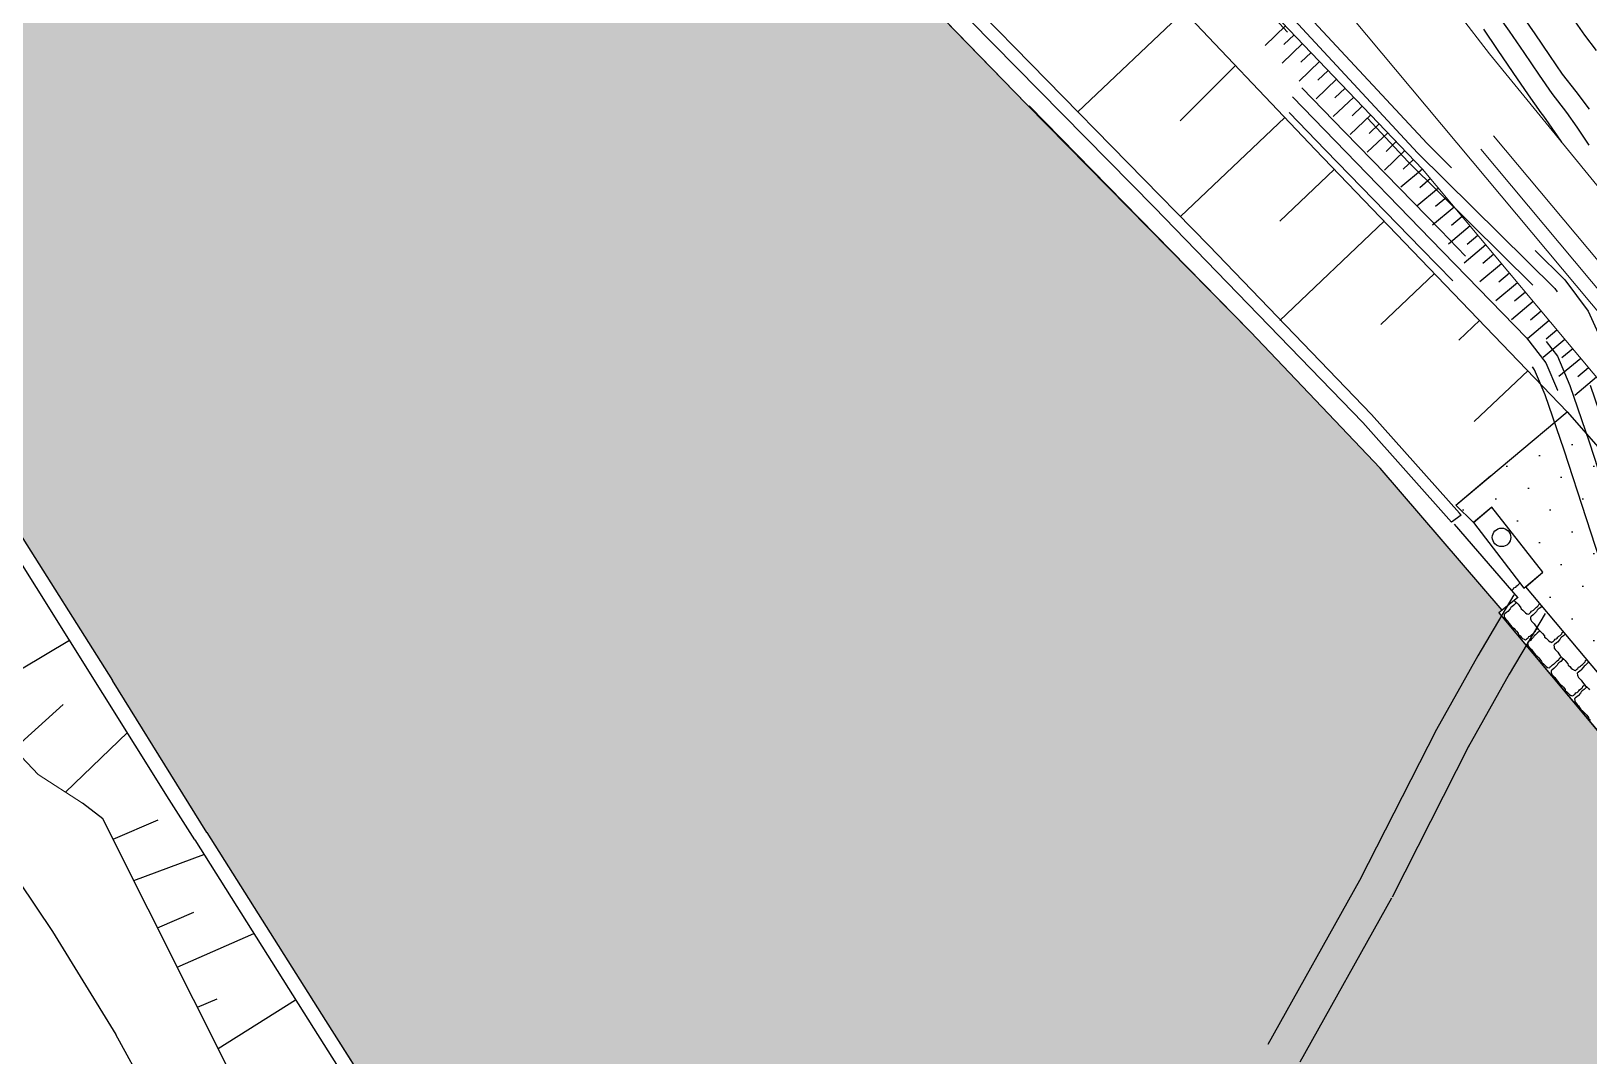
# Model space of a CAD drawing. Extents: x -367 to 63045, y 275 to 109039.
# Drawn here: x 62200.9 to 62264.1, y 108392.6 to 108434.1 of the extents above; entities that cross this region are included whole.
import ezdxf

# ---------------------------------------------------------------- set-up
doc = ezdxf.new("R2010")
doc.units = 0
doc.header["$LTSCALE"] = 25.401856
doc.header["$MEASUREMENT"] = 0
for name, pattern in [('ACAD_ISO04W100', [30, 24, -3, 0, -3]), ('DASHED', [2.25, 2, -0.25]), ('DOT', [0.55, 0.3, -0.25]), ('NASCOSTA', [9.525, 6.35, -3.175]), ('TRATTEGGIATA2', [0.375, 0.25, -0.125]), ('TRATTOPUNTO2', [12.7, 6.35, -3.175, 0, -3.175])]:
    doc.linetypes.add(name, pattern=pattern)
for name, color, linetype in [('Bâti', 7, 'Continuous'), ('colore lago', 131, 'Continuous'), ('Conduite 1000', 170, 'Continuous'), ('GéoSEBESélec', 6, 'Continuous'), ('Limite fiume', 6, 'Continuous'), ('LIN010TR', 2, 'NASCOSTA'), ('LIN018CO', 6, 'Continuous'), ('LIN018TR', 6, 'NASCOSTA'), ('LIN025CO', 7, 'Continuous'), ('pendenze', 2, 'Continuous'), ('sezioni', 7, 'Continuous'), ('Strade', 7, 'Continuous'), ('TalusHautBas', 7, 'Continuous')]:
    doc.layers.add(name, color=color, linetype=linetype)
doc.layers.add('Colori bordi', color=5, linetype='Continuous', plot=False)
doc.layers.add('no_plot', color=5, linetype='Continuous', plot=False)

# ---------------------------------------------------------------- blocks, each defined once
blk = doc.blocks.new('CIRCLE')
at = {"color": 0}
blk.add_circle((0, 0), 0.375, dxfattribs=at)
at = {"flags": 1}
for tag, p in [('POINTNUMBER', (0, 0)), ('COMMENT', (0, -1.25))]:
    blk.add_attdef(tag, p, '', height=1, dxfattribs=at)

msp = doc.modelspace()

# ---------------------------------------------------------------- hatches: boundary and pattern name
at = {"layer": 'colore lago', "linetype": 'Continuous', "lineweight": 0}
msp.add_hatch(color=256, dxfattribs=at).paths.add_polyline_path([(62336.92323, 108293.04813), (62333.90524, 108303.27811), (62333.50124, 108310.92212), (62334.36424, 108318.97013), (62332.61625, 108325.87713), (62326.06826, 108334.70213), (62319.40526, 108340.13313), (62316.61826, 108344.33414), (62312.52126, 108349.63313), (62306.31327, 108355.78014), (62304.17027, 108355.55414), (62302.59827, 108357.25814), (62302.86027, 108361.51714), (62293.86072, 108373.91181), (62285.29071, 108385.71488), (62282.40962, 108385.02816), (62274.51151, 108391.43158), (62273.76615, 108394.55875), (62260.40498, 108410.55144), (62260.52889, 108410.65209), (62260.3153, 108410.90117), (62255.5903, 108416.41117), (62250.33131, 108421.94018), (62241.24231, 108431.17917), (62234.98331, 108437.62619), (62227.60532, 108445.26418), (62220.97633, 108452.32219), (62211.76733, 108462.6542), (62208.62233, 108466.7012), (62197.58734, 108482.1832), (62191.89137, 108491.3199), (62191.43882, 108491.03891), (62186.59769, 108488.03303), (62181.27969, 108484.73108), (62168.59034, 108476.85222), (62174.6282, 108467.19098), (62189.12332, 108443.99721), (62186.69934, 108442.47111), (62188.56332, 108439.28421), (62189.55032, 108437.2682), (62191.19031, 108432.91621), (62192.78731, 108428.64721), (62194.52631, 108424.4992), (62197.2043, 108419.1592), (62200.2003, 108414.07821), (62204.1643, 108407.81121), (62206.6852, 108403.75234), (62207.99329, 108401.6462), (62212.81229, 108394.01118), (62216.40901, 108388.33722), (62217.92529, 108388.60119), (62221.00729, 108386.75419), (62224.21728, 108383.37418), (62224.25628, 108374.64619), (62231.54027, 108364.01618), (62237.33527, 108356.54217), (62246.91026, 108344.37718), (62258.01525, 108328.60216), (62257.89824, 108328.25189), (62266.16024, 108316.11416), (62275.87224, 108302.28214), (62285.89723, 108284.80716), (62293.80836, 108270.24562), (62344.47634, 108270.24559), (62342.63322, 108276.55612), (62338.51123, 108287.84912)])
at = {"layer": 'pendenze', "linetype": 'Continuous'}
h = msp.add_hatch(dxfattribs=at)
h.set_pattern_fill('DOTS', color=256, scale=20, angle=-45.0000337, style=0)
h.set_pattern_definition([(314.9999663, (170922.6624, 46313.891), (1.325825475, 0.441940959), [0, -1.25])])
h.paths.add_polyline_path([(62270.78439, 108401.63765), (62270.26899, 108401.14956), (62261.49092, 108411.60914), (62262.1863, 108412.20116), (62260.11025, 108414.83676), (62259.37445, 108414.21034), (62258.6523, 108414.91516), (62263.17076, 108418.7048), (62269.83927, 108411.11031), (62271.22529, 108409.53183), (62274.03399, 108397.74803)])

# ---------------------------------------------------------------- linework, layer by layer
at = {"layer": 'Bâti', "color": 2, "linetype": 'Continuous'}
for p, q in [((62231.36631, 108443.0892), (62248.6373, 108425.44219)), ((62241.24231, 108431.17917), (62234.98331, 108437.62619)), ((62246.4153, 108426.99919), (62236.63731, 108436.9312)), ((62250.33131, 108421.94018), (62241.34431, 108431.10818)), ((62254.8803, 108418.26319), (62246.4153, 108426.99919)), ((62248.6373, 108425.44219), (62255.23357, 108418.59192)), ((62255.5903, 108416.41117), (62250.33131, 108421.94018)), ((62255.23357, 108418.59192), (62258.80501, 108414.58919)), ((62258.48309, 108414.23024), (62254.8803, 108418.26319)), ((62260.52889, 108410.65209), (62255.5903, 108416.41117)), ((62258.65229, 108414.91518), (62260.0603, 108416.10617)), ((62258.86816, 108414.50466), (62258.80501, 108414.58919)), ((62259.37445, 108414.21036), (62260.1062, 108414.83335)), ((62262.18629, 108412.20117), (62260.11024, 108414.83678)), ((62200.2003, 108414.07822), (62204.16429, 108407.81122)), ((62258.86816, 108414.50466), (62258.48309, 108414.23024)), ((62258.58729, 108414.14618), (62261.17629, 108411.15518)), ((62259.37445, 108414.21036), (62261.41929, 108411.54819)), ((62206.47083, 108402.98252), (62199.69904, 108413.78266)), ((62261.41929, 108411.54819), (62262.18629, 108412.20117)), ((62261.16472, 108411.16855), (62260.52889, 108410.65209)), ((62207.02016, 108403.21303), (62204.16429, 108407.81122)), ((62207.99329, 108401.64621), (62207.02016, 108403.21303)), ((62207.50281, 108401.33664), (62206.47083, 108402.98252)), ((62207.50281, 108401.33664), (62212.3218, 108393.70163)), ((62207.99329, 108401.64621), (62212.81228, 108394.0112)), ((62212.32241, 108393.70067), (62216.19809, 108387.58664)), ((62212.81228, 108394.0112), (62216.99728, 108387.40921))]:
    msp.add_line(p, q, dxfattribs=at)
at = {"layer": 'Bâti', "color": 2, "linetype": 'DOT'}
for p, q in [((62261.00329, 108411.28018), (62259.54329, 108408.80818)), ((62262.27575, 108410.52864), (62260.81575, 108408.05664)), ((62259.54329, 108408.80818), (62257.86929, 108405.82419)), ((62260.83247, 108408.08496), (62259.15847, 108405.10095)), ((62257.86929, 108405.82419), (62254.74728, 108399.69419)), ((62259.18755, 108405.1528), (62256.06554, 108399.0228)), ((62254.74728, 108399.69419), (62248.82028, 108389.09219)), ((62256.03955, 108398.97174), (62250.11254, 108388.36976))]:
    msp.add_line(p, q, dxfattribs=at)
at = {"layer": 'Colori bordi', "linetype": 'Continuous', "lineweight": 0, "flags": 128}
for points in [[(62274.51151, 108391.43158), (62273.76615, 108394.55875), (62260.40498, 108410.55144), (62260.52889, 108410.65209), (62260.3153, 108410.90117), (62255.5903, 108416.41117), (62250.33131, 108421.94018), (62241.24231, 108431.17917), (62234.98331, 108437.62619), (62227.60532, 108445.26418), (62220.97633, 108452.32219), (62211.76733, 108462.6542), (62208.62233, 108466.7012), (62197.58734, 108482.1832)], [(62200.2003, 108414.07821), (62204.1643, 108407.81121), (62206.6852, 108403.75234), (62207.99329, 108401.6462), (62212.81229, 108394.01118), (62216.40901, 108388.33722)]]:
    msp.add_lwpolyline(points, dxfattribs=at)
at = {"layer": 'Conduite 1000', "linetype": 'TRATTEGGIATA2', "ltscale": 1.5, "flags": 128}
for points, elevation in [([(62251.95946, 108435.53684), (62257.4907, 108429.58396), (62263.07437, 108424.05841), (62264.02223, 108422.78383), (62264.81419, 108421.02543), (62266.05072, 108417.42945), (62273.68149, 108396.40989), (62274.80459, 108394.23107), (62275.54754, 108393.3015), (62285.15483, 108381.73258), (62287.02351, 108379.45941), (62288.3225, 108377.94112), (62288.51647, 108377.71842), (62290.86799, 108375.02093), (62291.05237, 108374.80341), (62292.10461, 108373.56749), (62292.17715, 108373.4816), (62295.67762, 108369.23307), (62299.92524, 108364.06733), (62304.18014, 108358.89406), (62309.20658, 108352.82374), (62314.23312, 108346.7533), (62319.36916, 108340.58435), (62324.5069, 108334.41528), (62329.22024, 108328.76836), (62333.93474, 108323.12195), (62354.72119, 108298.35522), (62356.13646, 108296.63077), (62357.41948, 108295.16879), (62358.1715, 108294.23255), (62359.12181, 108293.10567), (62359.46553, 108292.72139), (62364.09006, 108286.93347), (62371.40697, 108278.241), (62371.76234, 108277.14286), (62370.74431, 108276.81342), (62370.45345, 108277.71223), (62363.26266, 108286.25487), (62358.64817, 108292.03023), (62358.31389, 108292.40394), (62357.34529, 108293.55252), (62356.59987, 108294.48054), (62355.32057, 108295.93828), (62353.89782, 108297.67185), (62333.11428, 108322.43512), (62328.39878, 108328.08271), (62323.68507, 108333.73008), (62318.54685, 108339.89972), (62313.40989, 108346.06977), (62308.38244, 108352.14133), (62303.35487, 108358.21301), (62299.09877, 108363.38775), (62294.85182, 108368.55267), (62291.35549, 108372.79617), (62291.28851, 108372.87547), (62290.2369, 108374.11066), (62290.05656, 108374.32342), (62287.70961, 108377.01565), (62287.51254, 108377.24192), (62286.20363, 108378.7718), (62284.32996, 108381.05104), (62274.71796, 108392.62562), (62273.90228, 108393.64619), (62272.69906, 108395.98046), (62265.04183, 108417.07289), (62263.81836, 108420.63092), (62263.09432, 108422.23852), (62262.26413, 108423.35486), (62256.72212, 108428.83919), (62251.1756, 108434.80851)], 279.04002), ([(62252.41321, 108431.84472), (62254.14115, 108430.06182), (62258.02784, 108426.06464), (62261.92291, 108422.06028), (62262.7758, 108420.95461), (62263.27823, 108419.7726), (62264.06082, 108417.4834), (62264.96708, 108414.69504), (62265.87182, 108411.91133), (62271.4111, 108395.0468), (62272.60671, 108392.52841), (62273.16639, 108391.87993), (62283.44518, 108379.71143), (62284.98426, 108377.84661), (62285.99854, 108376.72741), (62287.47736, 108375.21273), (62288.9777, 108373.67422), (62289.15044, 108373.48544), (62290.34883, 108372.2227), (62292.05886, 108370.14168), (62293.77573, 108368.05304), (62298.89739, 108361.89308), (62304.02188, 108355.73194), (62307.20367, 108351.89342), (62314.27247, 108343.36907), (62319.39961, 108337.2491), (62323.03994, 108332.90385), (62324.53695, 108331.11621), (62324.65013, 108330.97909), (62325.7453, 108329.67485), (62334.25039, 108319.52437), (62334.42615, 108319.3151), (62350.21247, 108300.51809), (62352.17408, 108298.15808), (62354.56962, 108295.25147), (62355.40394, 108294.28255), (62356.42608, 108293.00175), (62357.81361, 108291.33771), (62361.63176, 108286.69279), (62365.61676, 108281.91706), (62369.66666, 108277.06356), (62370.1606, 108275.60771), (62369.14733, 108275.26393), (62368.71742, 108276.53105), (62364.79521, 108281.23153), (62360.80768, 108286.01029), (62356.98941, 108290.65536), (62355.59692, 108292.32534), (62354.58008, 108293.5995), (62353.75126, 108294.56203), (62351.34979, 108297.47584), (62349.39134, 108299.83204), (62333.60679, 108318.62695), (62333.43063, 108318.83669), (62324.92551, 108328.98721), (62323.82779, 108330.29449), (62323.71416, 108330.43217), (62322.21974, 108332.21671), (62318.57941, 108336.56196), (62313.45054, 108342.68399), (62306.37988, 108351.21058), (62303.19867, 108355.04841), (62298.07463, 108361.209), (62292.95105, 108367.37127), (62291.23217, 108369.46236), (62289.5464, 108371.51386), (62288.36762, 108372.75592), (62288.19978, 108372.93934), (62286.71174, 108374.46524), (62285.21904, 108375.99415), (62284.17478, 108377.14643), (62282.62383, 108379.02563), (62272.35264, 108391.18512), (62271.70215, 108391.93883), (62270.41558, 108394.64883), (62264.85473, 108411.57901), (62263.94947, 108414.36431), (62263.04573, 108417.14495), (62262.27832, 108419.38975), (62261.84475, 108420.40974), (62261.11315, 108421.35819), (62257.26071, 108425.31871), (62253.3734, 108429.31652), (62251.64486, 108431.10005)], 277.83343)]:
    msp.add_lwpolyline(points, close=True, dxfattribs=dict(at, elevation=elevation))
at = {"layer": 'Conduite 1000', "linetype": 'TRATTOPUNTO2', "ltscale": 0.1, "flags": 128}
for points, elevation in [([(62251.56753, 108435.17267), (62257.10641, 108429.21158), (62262.66925, 108423.70664), (62263.55828, 108422.51117), (62264.31628, 108420.82817), (62265.54628, 108417.25117), (62273.19028, 108396.19517), (62274.35343, 108393.93863), (62275.13275, 108392.96356), (62284.7424, 108381.39181), (62286.61357, 108379.1156), (62287.91752, 108377.59152), (62288.11304, 108377.36704), (62290.46228, 108374.67217), (62290.64464, 108374.45703), (62291.69656, 108373.22148), (62291.76632, 108373.13888), (62295.26472, 108368.89287), (62299.512, 108363.72754), (62303.7675, 108358.55354), (62308.79451, 108352.48254), (62313.82151, 108346.41154), (62318.95801, 108340.24203), (62324.09598, 108334.07268), (62328.80951, 108328.42553), (62333.52451, 108322.77853), (62354.30951, 108298.01353), (62355.72851, 108296.28453), (62357.00968, 108294.82467), (62357.7584, 108293.89253), (62358.71785, 108292.7548), (62359.05685, 108292.37581), (62363.67636, 108286.59417), (62370.93021, 108277.97661), (62371.25333, 108276.97814)], 279.04002), ([(62252.02903, 108431.47238), (62253.75728, 108429.68917), (62257.64428, 108425.69167), (62261.51803, 108421.70923), (62262.31028, 108420.68217), (62262.77828, 108419.58117), (62263.55328, 108417.31417), (62264.45828, 108414.52967), (62265.36328, 108411.74517), (62270.91334, 108394.84782), (62272.15443, 108392.23362), (62272.75952, 108391.53252), (62283.03451, 108379.36853), (62284.57952, 108377.49652), (62285.60879, 108376.36078), (62287.09455, 108374.83898), (62288.58874, 108373.30678), (62288.75903, 108373.12068), (62289.94762, 108371.86828), (62291.64552, 108369.80202), (62293.36339, 108367.71216), (62298.48601, 108361.55104), (62303.61028, 108355.39017), (62306.79178, 108351.552), (62313.86151, 108343.02653), (62318.98951, 108336.90553), (62322.62984, 108332.56028), (62324.12555, 108330.77419), (62324.23896, 108330.63679), (62325.3354, 108329.33103), (62333.84051, 108319.18053), (62334.01647, 108318.97103), (62349.80191, 108300.17506), (62351.76193, 108297.81696), (62354.16044, 108294.90675), (62354.99201, 108293.94103), (62356.0115, 108292.66354), (62357.40151, 108290.99654), (62361.21972, 108286.35154), (62365.20599, 108281.5743), (62369.19204, 108276.7973), (62369.65397, 108275.43582)], 277.83343)]:
    msp.add_lwpolyline(points, dxfattribs=dict(at, elevation=elevation))
at = {"layer": 'Limite fiume', "color": 2, "linetype": 'Continuous'}
for p, q in [((62260.52889, 108410.65209), (62260.40498, 108410.55144)), ((62260.40498, 108410.55144), (62273.76615, 108394.55875))]:
    msp.add_line(p, q, dxfattribs=at)
at = {"layer": 'Limite fiume', "color": 2, "linetype": 'Continuous', "flags": 128}
msp.add_lwpolyline([(62270.78439, 108401.63765), (62270.26899, 108401.14956), (62261.49092, 108411.60914), (62262.1863, 108412.20116), (62260.11025, 108414.83676), (62259.37445, 108414.21034), (62258.6523, 108414.91516), (62263.17076, 108418.7048), (62269.83927, 108411.11031), (62271.22529, 108409.53183), (62274.03399, 108397.74803)], close=True, dxfattribs=at)
at = {"layer": 'LIN010TR', "lineweight": 0, "ltscale": 0.1, "flags": 128}
for points in [[(62242.2082, 108445.89824), (62254.90327, 108436.21564), (62271.9541, 108415.80658), (62273.87714, 108413.5048)], [(62241.69929, 108445.34855), (62254.38459, 108435.6734), (62271.9541, 108414.64351), (62273.87714, 108412.34173)]]:
    msp.add_lwpolyline(points, dxfattribs=at)
at = {"layer": 'LIN018CO', "color": 2}
for p, q in [((62251.74656, 108434.35664), (62250.91735, 108433.56339)), ((62252.43783, 108433.63403), (62251.60862, 108432.84079)), ((62252.0922, 108433.99533), (62251.67923, 108433.60028)), ((62253.12909, 108432.91143), (62252.29988, 108432.11818)), ((62252.78346, 108433.27273), (62252.3705, 108432.87768)), ((62253.47473, 108432.55013), (62253.06176, 108432.15508)), ((62253.82036, 108432.18883), (62252.99115, 108431.39558)), ((62254.16599, 108431.82753), (62253.75303, 108431.43248)), ((62254.51162, 108431.46623), (62253.68241, 108430.67298)), ((62254.85725, 108431.10493), (62254.44429, 108430.70988)), ((62255.20289, 108430.74363), (62254.37368, 108429.95038)), ((62255.54852, 108430.38233), (62255.13556, 108429.98727)), ((62255.89415, 108430.02103), (62255.06494, 108429.22778)), ((62256.58542, 108429.29842), (62255.75621, 108428.50518)), ((62256.23978, 108429.65973), (62255.82682, 108429.26467)), ((62257.3081, 108428.54298), (62256.42746, 108427.80724)), ((62256.93105, 108428.93712), (62256.51809, 108428.54207)), ((62257.62868, 108428.15927), (62257.1901, 108427.79286)), ((62257.94925, 108427.77556), (62257.06861, 108427.03982)), ((62258.26982, 108427.39185), (62257.83124, 108427.02544)), ((62258.59039, 108427.00814), (62257.70975, 108426.2724)), ((62258.91096, 108426.62443), (62258.47239, 108426.25802)), ((62259.23154, 108426.24072), (62258.3509, 108425.50498)), ((62259.87268, 108425.4733), (62258.99204, 108424.73756)), ((62259.55211, 108425.85701), (62259.11353, 108425.4906)), ((62260.51383, 108424.70588), (62259.63319, 108423.97014)), ((62260.19325, 108425.08959), (62259.75468, 108424.72318)), ((62260.8344, 108424.32217), (62260.39582, 108423.95576)), ((62261.15497, 108423.93846), (62260.27433, 108423.20272)), ((62261.47554, 108423.55475), (62261.03697, 108423.18834)), ((62261.79611, 108423.17104), (62260.91548, 108422.4353)), ((62262.11669, 108422.78733), (62261.67811, 108422.42092)), ((62262.43726, 108422.40362), (62261.55662, 108421.66788)), ((62263.0784, 108421.63619), (62262.19776, 108420.90046)), ((62262.75783, 108422.01991), (62262.31926, 108421.6535)), ((62263.71955, 108420.86877), (62262.83891, 108420.13304)), ((62263.39898, 108421.25248), (62262.9604, 108420.88608)), ((62264.04012, 108420.48506), (62263.60154, 108420.11865)), ((62264.36069, 108420.10135), (62263.48005, 108419.36562))]:
    msp.add_line(p, q, dxfattribs=at)
at = {"layer": 'LIN018TR', "linetype": 'ACAD_ISO04W100', "lineweight": 0, "ltscale": 0.1, "flags": 128}
msp.add_lwpolyline([(62243.90476, 108447.31564), (62270.94672, 108414.94768), (62273.87714, 108411.44011)], dxfattribs=at)
at = {"layer": 'LIN025CO', "color": 2, "linetype": 'Continuous', "lineweight": 0}
msp.add_line((62201.15511, 108403.98639), (62202.95278, 108402.8355), dxfattribs=at)
at = {"layer": 'no_plot', "flags": 128}
for points in [[(62258.50021, 108440.37784), (62258.83185, 108439.98299), (62260.32232, 108438.20842), (62261.16275, 108437.21558), (62261.21435, 108437.14945), (62261.75687, 108436.51777), (62262.4361, 108435.75005), (62263.07592, 108435.02526), (62263.50019, 108434.52237), (62263.87495, 108433.97874), (62264.34321, 108433.36024)], [(62264.08135, 108430.98274), (62263.53765, 108431.68928), (62262.98809, 108432.40304), (62262.98809, 108432.40304), (62262.46743, 108433.15385), (62261.87061, 108434.03615), (62261.44036, 108434.64816), (62261.44036, 108434.64816), (62260.84134, 108435.33927), (62260.15358, 108436.12704), (62260.15358, 108436.12704), (62259.98287, 108436.34578), (62259.45923, 108436.97217), (62258.81866, 108437.7211), (62258.50021, 108438.09342)], [(62259.77529, 108434.22503), (62260.3369, 108433.40334), (62260.97321, 108432.46146), (62261.59204, 108431.55195), (62262.10122, 108430.82735), (62262.2082, 108430.68836), (62262.76802, 108429.89627), (62262.94206, 108429.6422)], [(62260.41044, 108434.71106), (62260.8208, 108434.1347), (62261.40742, 108433.27078), (62262.02911, 108432.35304), (62262.54465, 108431.6152), (62263.14477, 108430.83555), (62263.56158, 108430.24161), (62264.05328, 108429.51656)]]:
    msp.add_lwpolyline(points, dxfattribs=at)
at = {"layer": 'pendenze', "linetype": 'Continuous'}
for p, q in [((62247.62898, 108434.94824), (62243.32785, 108430.86724)), ((62249.71429, 108432.75043), (62247.4738, 108430.50994)), ((62251.71962, 108430.63694), (62247.48526, 108426.6193)), ((62253.72634, 108428.5351), (62251.50979, 108426.432)), ((62255.75272, 108426.43346), (62251.51449, 108422.41215)), ((62257.79203, 108424.31839), (62255.6066, 108422.24482)), ((62259.6287, 108422.41351), (62258.7762, 108421.60465)), ((62261.58609, 108420.38341), (62259.40066, 108418.30983)), ((62198.47879, 108407.09932), (62202.42229, 108409.43943)), ((62200.17055, 108405.02071), (62202.16792, 108406.83443)), ((62202.26651, 108403.27486), (62204.7704, 108405.69449)), ((62204.1879, 108401.36608), (62206.02344, 108402.16039)), ((62205.02601, 108399.69811), (62207.87705, 108400.7437)), ((62205.99526, 108397.76914), (62207.47196, 108398.40816)), ((62206.79358, 108396.18036), (62209.89297, 108397.54976)), ((62207.61042, 108394.55472), (62208.40643, 108394.89919)), ((62208.45267, 108392.87853), (62211.59106, 108394.85939))]:
    msp.add_line(p, q, dxfattribs=at)
at = {"layer": 'pendenze', "linetype": 'Continuous', "flags": 128}
for points in [[(62260.91645, 108411.45536), (62260.92601, 108411.46367), (62260.94569, 108411.48078), (62260.98111, 108411.51158), (62261.01021, 108411.55761), (62261.05196, 108411.57318), (62261.08687, 108411.59662), (62261.12675, 108411.6382), (62261.16611, 108411.67243), (62261.2094, 108411.71007), (62261.2527, 108411.74771), (62261.26069, 108411.75466)], [(62261.1127, 108410.962), (62261.09591, 108410.94988), (62261.00829, 108410.85988), (62260.93008, 108410.79879), (62260.88679, 108410.76115), (62260.85718, 108410.70775), (62260.75724, 108410.60012), (62260.72575, 108410.57274), (62260.64361, 108410.50824), (62260.61554, 108410.47692), (62260.62171, 108410.40624), (62260.62993, 108410.36499), (62260.66313, 108410.3109), (62260.71841, 108410.25527), (62260.7737, 108410.19963), (62260.82008, 108410.12244), (62260.87434, 108410.05209), (62260.93253, 108409.98516), (62261.01622, 108409.91275), (62261.06808, 108409.86105), (62261.11258, 108409.80987), (62261.18395, 108409.71983), (62261.19166, 108409.67123), (62261.25823, 108409.6185), (62261.32378, 108409.55106), (62261.36537, 108409.51117), (62261.42219, 108409.47762), (62261.42219, 108409.47762), (62261.44034, 108409.47265), (62261.48346, 108409.45484), (62261.51444, 108409.47486), (62261.53412, 108409.49197), (62261.5538, 108409.50908), (62261.58922, 108409.53988), (62261.61832, 108409.58592), (62261.66007, 108409.60148), (62261.69498, 108409.62492), (62261.73486, 108409.66651), (62261.77422, 108409.70073), (62261.81751, 108409.73837), (62261.86081, 108409.77602), (62261.88836, 108409.79997), (62261.90325, 108409.85439), (62261.9421, 108409.88126), (62261.97321, 108409.90831)], [(62261.01907, 108411.05025), (62261.04446, 108411.02104), (62261.12816, 108410.94863), (62261.18002, 108410.89693), (62261.22452, 108410.84575), (62261.29589, 108410.75571), (62261.30359, 108410.70711), (62261.37017, 108410.65438), (62261.43572, 108410.58694), (62261.47731, 108410.54705), (62261.53413, 108410.5135), (62261.53413, 108410.5135), (62261.55227, 108410.50853), (62261.5954, 108410.49072), (62261.62638, 108410.51074), (62261.64606, 108410.52785), (62261.66574, 108410.54496), (62261.70116, 108410.57576), (62261.73025, 108410.6218), (62261.77201, 108410.63736), (62261.80692, 108410.66081), (62261.84679, 108410.70239), (62261.88616, 108410.73661), (62261.92945, 108410.77425), (62261.97275, 108410.8119), (62262.0003, 108410.83585), (62262.01519, 108410.89028), (62262.05403, 108410.91714), (62262.06423, 108410.926)], [(62262.14403, 108410.83092), (62262.07182, 108410.75674), (62261.99362, 108410.69565), (62261.95032, 108410.65801), (62261.92072, 108410.60462), (62261.82078, 108410.49698), (62261.78929, 108410.46961), (62261.70715, 108410.4051), (62261.67908, 108410.37378), (62261.68525, 108410.3031), (62261.69346, 108410.26185), (62261.72667, 108410.20776), (62261.78195, 108410.15213), (62261.83723, 108410.0965), (62261.88362, 108410.0193), (62261.93787, 108409.94895), (62261.99606, 108409.88202), (62262.07976, 108409.80961), (62262.13162, 108409.75791), (62262.17612, 108409.70673), (62262.24749, 108409.6167), (62262.25519, 108409.56809), (62262.32177, 108409.51536), (62262.38732, 108409.44792), (62262.42891, 108409.40803), (62262.48573, 108409.37448), (62262.48573, 108409.37448), (62262.50387, 108409.36951), (62262.547, 108409.3517), (62262.57798, 108409.37172), (62262.59766, 108409.38883), (62262.61734, 108409.40595), (62262.65276, 108409.43674), (62262.68185, 108409.48278), (62262.72361, 108409.49834), (62262.75852, 108409.52179), (62262.79839, 108409.56337), (62262.83775, 108409.59759), (62262.88105, 108409.63523), (62262.92435, 108409.67288), (62262.9519, 108409.69683), (62262.96678, 108409.75126), (62263.00563, 108409.77812), (62263.01832, 108409.78915)], [(62262.0643, 108409.82298), (62262.04751, 108409.81086), (62261.95989, 108409.72086), (62261.88168, 108409.65977), (62261.83838, 108409.62213), (62261.80878, 108409.56873), (62261.70884, 108409.4611), (62261.67735, 108409.43372), (62261.59521, 108409.36922), (62261.56714, 108409.3379), (62261.57331, 108409.26722), (62261.58153, 108409.22597), (62261.61473, 108409.17188), (62261.67001, 108409.11625), (62261.72529, 108409.06061), (62261.77168, 108408.98342), (62261.82593, 108408.91307), (62261.88413, 108408.84614), (62261.96782, 108408.77373), (62262.01968, 108408.72203), (62262.06418, 108408.67085), (62262.13555, 108408.58081), (62262.14325, 108408.53221), (62262.20983, 108408.47948), (62262.27538, 108408.41204), (62262.31697, 108408.37215), (62262.37379, 108408.3386), (62262.37379, 108408.3386), (62262.39193, 108408.33363), (62262.43506, 108408.31582), (62262.46604, 108408.33584), (62262.48572, 108408.35295), (62262.5054, 108408.37006), (62262.54082, 108408.40086), (62262.56991, 108408.4469), (62262.61167, 108408.46246), (62262.64658, 108408.4859), (62262.68646, 108408.52749), (62262.72582, 108408.56171), (62262.76911, 108408.59935), (62262.81241, 108408.637), (62262.83996, 108408.66095), (62262.85485, 108408.71537), (62262.8937, 108408.74224), (62262.92481, 108408.76929)], [(62263.09795, 108409.69427), (62263.02342, 108409.61772), (62262.94522, 108409.55663), (62262.90192, 108409.51899), (62262.87232, 108409.4656), (62262.77238, 108409.35796), (62262.74089, 108409.33059), (62262.65874, 108409.26608), (62262.63068, 108409.23476), (62262.63684, 108409.16408), (62262.64506, 108409.12283), (62262.67827, 108409.06874), (62262.73355, 108409.01311), (62262.78883, 108408.95748), (62262.83521, 108408.88028), (62262.88947, 108408.80993), (62262.94766, 108408.743), (62263.03135, 108408.67059), (62263.08321, 108408.61889), (62263.12771, 108408.56771), (62263.19909, 108408.47768), (62263.20679, 108408.42907), (62263.27337, 108408.37634), (62263.33892, 108408.3089), (62263.38051, 108408.26901), (62263.43733, 108408.23546), (62263.43733, 108408.23546), (62263.45547, 108408.23049), (62263.4986, 108408.21268), (62263.52957, 108408.2327), (62263.54925, 108408.24981), (62263.56893, 108408.26693), (62263.60436, 108408.29773), (62263.63345, 108408.34376), (62263.67521, 108408.35933), (62263.71012, 108408.38277), (62263.74999, 108408.42435), (62263.78935, 108408.45857), (62263.83265, 108408.49621), (62263.87595, 108408.53386), (62263.9035, 108408.55781), (62263.91838, 108408.61224), (62263.95723, 108408.6391), (62263.97241, 108408.6523)], [(62263.0159, 108408.68396), (62262.99911, 108408.67184), (62262.91149, 108408.58184), (62262.83328, 108408.52075), (62262.78998, 108408.48311), (62262.76038, 108408.42972), (62262.66044, 108408.32208), (62262.62895, 108408.2947), (62262.54681, 108408.2302), (62262.51874, 108408.19888), (62262.52491, 108408.1282), (62262.53312, 108408.08695), (62262.56633, 108408.03286), (62262.62161, 108407.97723), (62262.67689, 108407.92159), (62262.72328, 108407.8444), (62262.77753, 108407.77405), (62262.83573, 108407.70712), (62262.91942, 108407.63471), (62262.97128, 108407.58301), (62263.01578, 108407.53183), (62263.08715, 108407.44179), (62263.09485, 108407.39319), (62263.16143, 108407.34046), (62263.22698, 108407.27302), (62263.26857, 108407.23313), (62263.32539, 108407.19958), (62263.32539, 108407.19958), (62263.34353, 108407.19461), (62263.38666, 108407.1768), (62263.41764, 108407.19682), (62263.43732, 108407.21393), (62263.457, 108407.23104), (62263.49242, 108407.26184), (62263.52151, 108407.30788), (62263.56327, 108407.32344), (62263.59818, 108407.34689), (62263.63806, 108407.38847), (62263.67742, 108407.42269), (62263.72071, 108407.46033), (62263.76401, 108407.49798), (62263.79156, 108407.52193), (62263.80645, 108407.57636), (62263.84529, 108407.60322), (62263.87641, 108407.63027)], [(62264.05186, 108408.55763), (62263.97502, 108408.4787), (62263.89681, 108408.41761), (62263.85352, 108408.37997), (62263.82391, 108408.32658), (62263.72397, 108408.21894), (62263.69249, 108408.19157), (62263.61034, 108408.12706), (62263.58228, 108408.09574), (62263.58844, 108408.02506), (62263.59666, 108407.98381), (62263.62986, 108407.92972), (62263.68515, 108407.87409), (62263.74043, 108407.81846), (62263.78681, 108407.74126), (62263.84107, 108407.67091), (62263.89926, 108407.60398), (62263.98295, 108407.53157), (62264.03481, 108407.47987), (62264.07931, 108407.42869)], [(62263.9675, 108407.54494), (62263.9507, 108407.53283), (62263.86309, 108407.44282), (62263.78488, 108407.38173), (62263.74158, 108407.34409), (62263.71198, 108407.2907), (62263.61204, 108407.18306), (62263.58055, 108407.15569), (62263.49841, 108407.09118), (62263.47034, 108407.05986), (62263.47651, 108406.98918), (62263.48472, 108406.94793), (62263.51793, 108406.89384), (62263.57321, 108406.83821), (62263.62849, 108406.78258), (62263.67488, 108406.70538), (62263.72913, 108406.63503), (62263.78732, 108406.5681), (62263.87102, 108406.49569), (62263.92288, 108406.44399), (62263.96738, 108406.39281), (62264.03875, 108406.30278), (62264.04645, 108406.25417), (62264.11303, 108406.20144)]]:
    msp.add_lwpolyline(points, dxfattribs=at)
at = {"layer": 'sezioni', "linetype": 'Continuous', "lineweight": 0}
for p, q in [((62260.01845, 108433.22089), (62279.29509, 108409.62499)), ((62257.3081, 108428.54298), (62271.70979, 108411.30483))]:
    msp.add_line(p, q, dxfattribs=at)
at = {"layer": 'sezioni', "linetype": 'Continuous', "lineweight": 0, "flags": 128}
msp.add_lwpolyline([(62257.3081, 108428.54298), (62241.373, 108445.20047), (62247.04283, 108449.93735), (62258.78731, 108434.81017), (62260.01845, 108433.22089)], dxfattribs=at)
at = {"layer": 'Strade', "color": 2, "linetype": 'Continuous'}
msp.add_line((62205.60445, 108391.0736), (62204.29551, 108393.44796), dxfattribs=at)
at = {"layer": 'Strade', "color": 2, "linetype": 'Continuous', "flags": 128}
msp.add_lwpolyline([(62195.62329, 108406.70822), (62201.73628, 108397.62221), (62204.29551, 108393.44796)], dxfattribs=at)
at = {"layer": 'TalusHautBas', "color": 2, "linetype": 'Continuous'}
for p, q in [((62242.57753, 108440.27218), (62252.9443, 108429.34618)), ((62263.17076, 108418.7048), (62252.9443, 108429.34618)), ((62201.15511, 108403.98639), (62199.55229, 108405.67022)), ((62203.77329, 108402.19121), (62202.95278, 108402.8355)), ((62211.69228, 108386.43121), (62203.77329, 108402.19121))]:
    msp.add_line(p, q, dxfattribs=at)

# ---------------------------------------------------------------- block references
at = {"layer": 'GéoSEBESélec', "linetype": 'DASHED', "rotation": 359.9999663132272}
msp.add_blockref('CIRCLE', (62260.50829, 108413.61019), dxfattribs=at)

doc.saveas('drawing.dxf')
